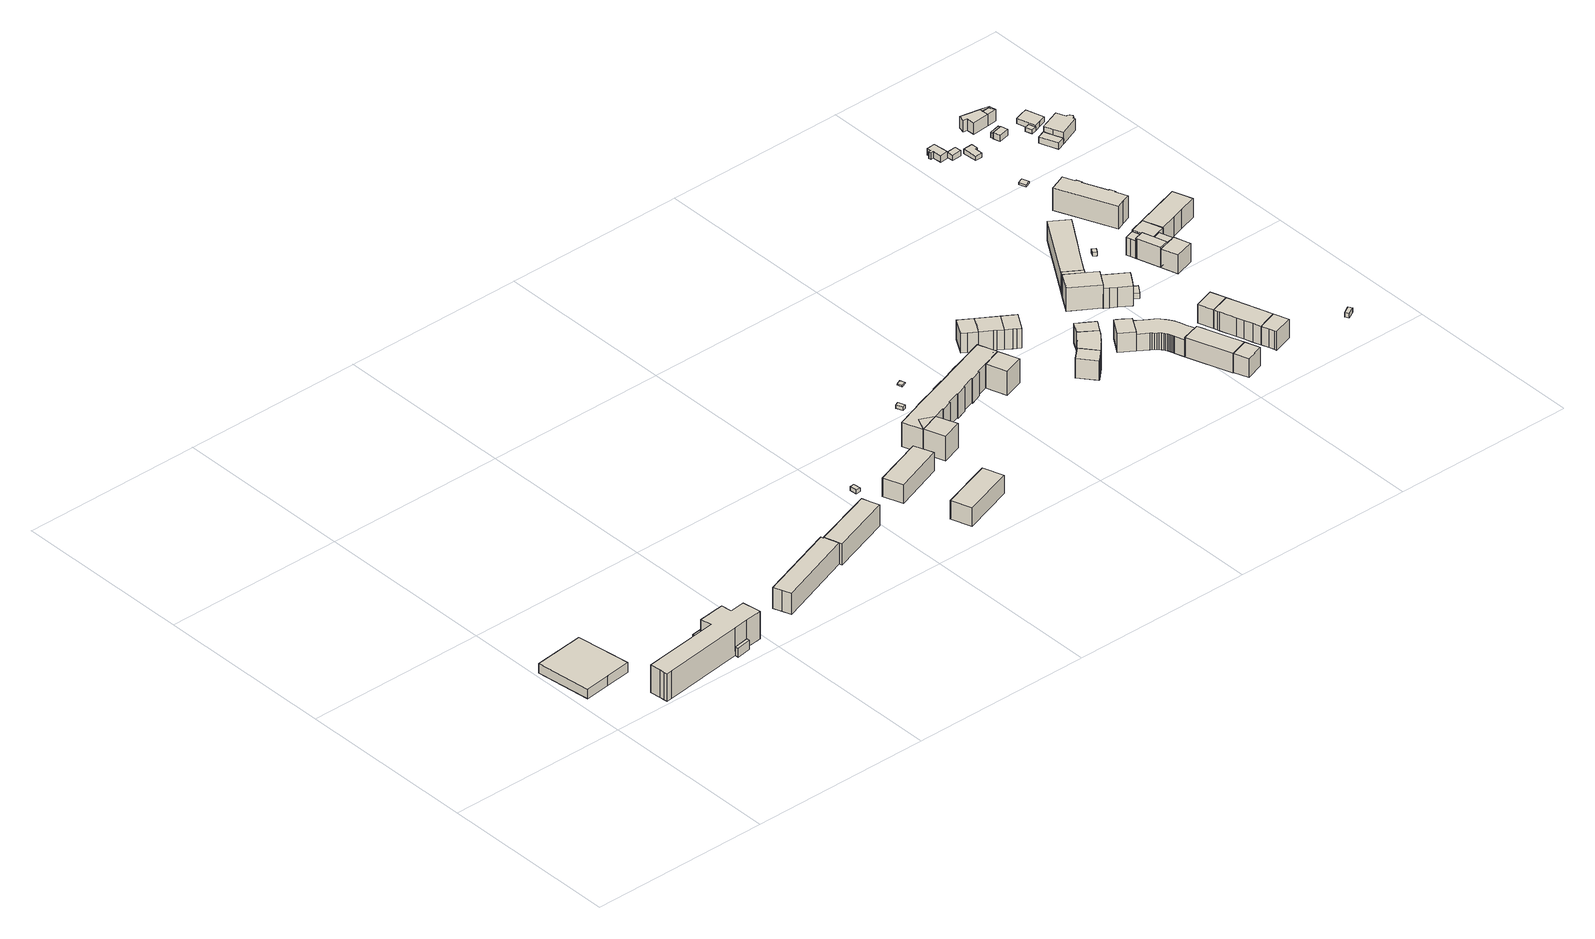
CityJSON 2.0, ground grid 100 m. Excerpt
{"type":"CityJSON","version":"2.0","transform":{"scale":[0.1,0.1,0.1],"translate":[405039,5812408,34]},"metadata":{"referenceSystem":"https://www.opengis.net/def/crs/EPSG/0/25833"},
"CityObjects":{
"building1":{"type":"Building","attributes":{"Gemeindeschluessel":"11000009","BezugspunktDach":"2200","function":"31001_3021","measuredHeight":7.7,"storeysAboveGround":1},"address":[{"country":"Germany","locality":"Berlin","thoroughfareNumber":"100 (2)","thoroughfareName":"Stillerzeile"}],"geometry":[{"type":"Solid","lod":"1","boundaries":[[[[0,1,2,3,4,5]],[[6,7,8,9,10,11]],[[6,11,5,4]],[[7,6,4,3]],[[8,7,3,2]],[[9,8,2,1]],[[10,9,1,0]],[[11,10,0,5]]]]}]},
"building2":{"type":"Building","attributes":{"name":"Ahorn-Schule (Filiale)","Gemeindeschluessel":"11000009","function":"31001_3021"},"address":[{"country":"Germany","locality":"Berlin","thoroughfareNumber":"100","thoroughfareName":"Stillerzeile"}],"children":["building2-1","building2-2","building2-3","building2-4"]},
"building2-1":{"type":"BuildingPart","attributes":{"BezugspunktDach":"2200","measuredHeight":15.74,"storeysAboveGround":4},"parents":["building2"],"geometry":[{"type":"MultiSurface","lod":"1","boundaries":[[[12,13,14,15,16,17,18,19,20,21,22,23,24,25,26]],[[27,28,29,30,31,32,33,34,35,36,37,38,39,40,41]],[[27,41,26,25]],[[28,27,25,24]],[[29,28,24,23]],[[42,43,23,22]],[[30,29,44,45]],[[31,30,22,21]],[[32,31,21,20]],[[33,32,20,19]],[[34,33,19,18]],[[35,34,18,17]],[[46,47,48,49,17,16]],[[37,36,16,15]],[[38,37,15,14]],[[39,38,14,13]],[[40,39,13,12]],[[41,40,12,26]],[[45,44,43,42]],[[36,35,49,48,47,46]]]}]},
"building2-2":{"type":"BuildingPart","attributes":{"BezugspunktDach":"2200","measuredHeight":5.15,"storeysAboveGround":4},"parents":["building2"],"geometry":[{"type":"Solid","lod":"1","boundaries":[[[[50,51,48,47]],[[35,52,53,36]],[[36,47,36,35]],[[52,35,48,51]],[[53,52,51,50]],[[36,53,50,47]],[[35,36,47,48]]]]}]},
"building2-3":{"type":"BuildingPart","attributes":{"BezugspunktDach":"2200","measuredHeight":2.91,"storeysAboveGround":4},"parents":["building2"],"geometry":[{"type":"Solid","lod":"1","boundaries":[[[[54,55,43,42,56,57,58,59,60,61]],[[62,63,64,65,66,45,44,67,68,69]],[[45,66,56,42]],[[67,44,43,55]],[[62,69,61,60]],[[63,62,60,59]],[[64,63,59,58]],[[64,58,57,65]],[[66,65,57,56]],[[45,42,43,44]],[[68,67,55,54]],[[69,68,54,61]]]]}]},
"building2-4":{"type":"BuildingPart","attributes":{"BezugspunktDach":"2200","measuredHeight":3,"storeysAboveGround":4},"parents":["building2"],"geometry":[{"type":"MultiSurface","lod":"1","boundaries":[[[70,55,54,61,60,59,58,57,56,71,72,73]],[[74,75,76,77,78,79,80,81,82,83,84,85]],[[74,85,73,72]],[[75,74,72,71]],[[76,75,71,56]],[[77,76,66,65]],[[78,77,57,65,64]],[[79,78,58,64,63]],[[80,79,59,63,62]],[[81,80,60,62,69]],[[82,81,61,69,68,54]],[[83,82,54,68,67]],[[84,83,55,70]],[[85,84,70,73]],[[65,66,56,57]],[[64,65,57,58]],[[63,64,58,59]],[[62,63,59,60]],[[69,62,60,61]],[[54,68,69,61]],[[67,68,54,55]]]}]},
"building3":{"type":"Building","attributes":{"Gemeindeschluessel":"11000009","function":"31001_1010"},"address":[{"country":"Germany","locality":"Berlin","thoroughfareNumber":"90, 92, 94, 96, 98","thoroughfareName":"Stillerzeile"}],"children":["building3-1","building3-2"]},
"building3-1":{"type":"BuildingPart","attributes":{"BezugspunktDach":"2200","measuredHeight":13.84,"storeysAboveGround":3},"parents":["building3"],"geometry":[{"type":"MultiSurface","lod":"1","boundaries":[[[86,87,88,89,90,91,92,93]],[[94,95,96,97,98,99,100,101]],[[94,101,93,92]],[[95,94,92,91]],[[96,95,91,90]],[[99,98,88,87]],[[100,99,87,86]],[[101,100,86,93]],[[97,96,90,89]],[[98,102,103,88]],[[97,89,103,102,104]]]}]},
"building3-2":{"type":"BuildingPart","attributes":{"BezugspunktDach":"2200","measuredHeight":13.88,"storeysAboveGround":3},"parents":["building3"],"geometry":[{"type":"MultiSurface","lod":"1","boundaries":[[[105,106,107,108,109,110,111]],[[112,113,114,115,98,102,96]],[[112,96,111,110]],[[113,112,110,109]],[[114,113,109,108]],[[115,114,108,107]],[[98,115,107,106]],[[103,88,116,106,105]],[[90,89,103,102,105,111]],[[102,98,116,88,103]],[[96,97,89,90]],[[97,102,103,89]]]}]},
"building4":{"type":"Building","attributes":{"Gemeindeschluessel":"11000009","BezugspunktDach":"2200","function":"31001_2000","measuredHeight":2.23,"storeysAboveGround":1},"address":[{"country":"Germany","locality":"Berlin","thoroughfareNumber":"86 (1)","thoroughfareName":"Stillerzeile"}],"geometry":[{"type":"Solid","lod":"1","boundaries":[[[[117,118,119,120]],[[121,122,123,124]],[[121,124,120,119]],[[122,121,119,118]],[[123,122,118,117]],[[124,123,117,120]]]]}]},
"building5":{"type":"Building","attributes":{"Gemeindeschluessel":"11000009","BezugspunktDach":"2200","function":"31001_1010","measuredHeight":12.4,"storeysAboveGround":2},"address":[{"country":"Germany","locality":"Berlin","thoroughfareNumber":"86, 88","thoroughfareName":"Stillerzeile"}],"geometry":[{"type":"Solid","lod":"1","boundaries":[[[[125,126,127,128]],[[129,130,131,132]],[[129,132,128,127]],[[130,129,127,126]],[[131,130,126,125]],[[132,131,125,128]]]]}]},
"building6":{"type":"Building","attributes":{"Gemeindeschluessel":"11000009","BezugspunktDach":"2200","function":"31001_1010","measuredHeight":12.34,"storeysAboveGround":2},"address":[{"country":"Germany","locality":"Berlin","thoroughfareNumber":"85, 87","thoroughfareName":"Stillerzeile"}],"geometry":[{"type":"Solid","lod":"1","boundaries":[[[[133,134,135,136]],[[137,138,139,140]],[[137,140,136,135]],[[138,137,135,134]],[[139,138,134,133]],[[140,139,133,136]]]]}]},
"building7":{"type":"Building","attributes":{"Gemeindeschluessel":"11000009","BezugspunktDach":"2200","function":"31001_2000","measuredHeight":1.95,"storeysAboveGround":1},"address":[{"country":"Germany","locality":"Berlin","thoroughfareNumber":"76 (1)","thoroughfareName":"Stillerzeile"}],"geometry":[{"type":"Solid","lod":"1","boundaries":[[[[141,142,143,144]],[[145,146,147,148]],[[145,148,144,143]],[[146,145,143,142]],[[147,146,142,141]],[[148,147,141,144]]]]}]},
"building8":{"type":"Building","attributes":{"Gemeindeschluessel":"11000009","function":"31001_1010"},"address":[{"country":"Germany","locality":"Berlin","thoroughfareNumber":"76, 78, 80, 82, 84","thoroughfareName":"Stillerzeile"}],"children":["building8-1","building8-2","building8-3","building8-4","building8-5"]},
"building8-1":{"type":"BuildingPart","attributes":{"BezugspunktDach":"2200","measuredHeight":15.79,"storeysAboveGround":3},"parents":["building8"],"geometry":[{"type":"MultiSurface","lod":"1","boundaries":[[[149,150,151,152,153,154,155,156,157,158,159,160,161,162,163,164,165,166,167,168,169]],[[170,171,172,173,174,175,176,177,178,179,180,181,182,183,184,185,186,187,188,189,190]],[[170,190,169,168]],[[191,192,168,167]],[[172,171,167,166]],[[173,193,194,172,166,165]],[[174,173,165,164]],[[175,174,164,163]],[[176,175,163,162]],[[177,176,162,161]],[[178,177,161,160]],[[179,178,160,159]],[[180,179,159,158]],[[181,180,158,157]],[[182,181,157,156]],[[183,182,156,155]],[[184,183,155,154]],[[185,184,154,153]],[[186,185,153,152]],[[187,186,152,151]],[[188,187,151,150]],[[189,188,150,149]],[[190,189,149,169]],[[195,171,170,192,191]],[[172,194,193,173]]]}]},
"building8-2":{"type":"BuildingPart","attributes":{"BezugspunktDach":"2200","measuredHeight":12.24,"storeysAboveGround":3},"parents":["building8"],"geometry":[{"type":"MultiSurface","lod":"1","boundaries":[[[194,193,196,197,198,199,200,201,202,203]],[[204,205,206,207,208,209,210,173,172,211]],[[204,211,203,202]],[[205,204,202,201]],[[206,205,201,200]],[[207,206,200,199]],[[208,207,199,198]],[[209,208,198,197]],[[210,209,197,196]],[[173,210,196,193]],[[211,172,194,203]],[[172,173,193,194,212]]]}]},
"building8-3":{"type":"BuildingPart","attributes":{"BezugspunktDach":"2200","measuredHeight":15.79,"storeysAboveGround":3},"parents":["building8"],"geometry":[{"type":"Solid","lod":"1","boundaries":[[[[213,214,215,216,217]],[[218,188,219,220,189]],[[218,189,217,216]],[[188,218,216,215]],[[219,188,215,214]],[[220,219,214,213]],[[189,220,213,217]]]]}]},
"building8-4":{"type":"BuildingPart","attributes":{"BezugspunktDach":"2200","measuredHeight":15.34,"storeysAboveGround":3},"parents":["building8"],"geometry":[{"type":"Solid","lod":"1","boundaries":[[[[221,222,223,224,225]],[[226,174,227,228,175]],[[226,175,225,224]],[[174,226,224,223]],[[227,174,223,222]],[[228,227,222,221]],[[175,228,221,225]]]]}]},
"building8-5":{"type":"BuildingPart","attributes":{"BezugspunktDach":"2200","measuredHeight":12.29,"storeysAboveGround":3},"parents":["building8"],"geometry":[{"type":"MultiSurface","lod":"1","boundaries":[[[192,191,229,230]],[[231,171,170,232]],[[231,232,230,229]],[[171,231,229,191]],[[232,170,192,230]],[[170,171,191,192,233]]]}]},
"building9":{"type":"Building","attributes":{"Gemeindeschluessel":"11000009","BezugspunktDach":"2200","function":"31001_2000","measuredHeight":0.683,"storeysAboveGround":1},"address":[{"country":"Germany","locality":"Berlin","thoroughfareNumber":"76 (2)","thoroughfareName":"Stillerzeile"}],"geometry":[{"type":"Solid","lod":"1","boundaries":[[[[234,235,236,237]],[[238,239,240,241]],[[238,241,237,236]],[[239,238,236,235]],[[240,239,235,234]],[[241,240,234,237]]]]}]},
"building10":{"type":"Building","attributes":{"Gemeindeschluessel":"11000009","BezugspunktDach":"2200","function":"31001_1010","measuredHeight":0.41,"storeysAboveGround":1},"address":[{"country":"Germany","locality":"Berlin","thoroughfareNumber":"2 (1)","thoroughfareName":"Gilgenburger Pfad"}],"geometry":[{"type":"Solid","lod":"1","boundaries":[[[[242,243,244,245]],[[246,247,248,249]],[[246,249,245,244]],[[247,246,244,243]],[[248,247,243,242]],[[249,248,242,245]]]]}]},
"building11":{"type":"Building","attributes":{"Gemeindeschluessel":"11000009","function":"31001_1010"},"address":[{"country":"Germany","locality":"Berlin","thoroughfareNumber":"2, 4","thoroughfareName":"Gilgenburger Pfad"}],"children":["building11-1","building11-2","building11-3"]},
"building11-1":{"type":"BuildingPart","attributes":{"BezugspunktDach":"2200","measuredHeight":12.32,"storeysAboveGround":3},"parents":["building11"],"geometry":[{"type":"MultiSurface","lod":"1","boundaries":[[[250,251,252,253,254,255,256,257]],[[258,259,260,261,262,263,264,265]],[[260,259,255,254]],[[263,262,252,251]],[[264,263,251,250]],[[265,264,250,257]],[[258,265,257,256]],[[259,258,256,266,255]],[[261,260,254,253]],[[262,261,253,252]]]}]},
"building11-2":{"type":"BuildingPart","attributes":{"BezugspunktDach":"2200","measuredHeight":12.33,"storeysAboveGround":3},"parents":["building11"],"geometry":[{"type":"MultiSurface","lod":"1","boundaries":[[[267,268,269,270,271,254,253,252]],[[261,260,272,273,274,275,276,262]],[[261,262,252,262,261,253]],[[272,260,254,271]],[[273,272,271,270]],[[274,273,270,269]],[[275,274,269,268]],[[276,275,268,267]],[[262,276,267,252]],[[260,261,253,254]]]}]},
"building11-3":{"type":"BuildingPart","attributes":{"BezugspunktDach":"2200","measuredHeight":12.34,"storeysAboveGround":3},"parents":["building11"],"geometry":[{"type":"MultiSurface","lod":"1","boundaries":[[[277,257,255,278,279]],[[280,259,265,281,282]],[[280,282,279,278]],[[259,280,278,255]],[[265,259,255,257],[259,258,265,257,256,255]],[[281,265,257,277]],[[282,281,277,279]],[[257,265,258,256]],[[258,259,255,256,283]]]}]},
"building12":{"type":"Building","attributes":{"Gemeindeschluessel":"11000009","BezugspunktDach":"2200","function":"31001_1010","measuredHeight":11.81,"storeysAboveGround":2},"address":[{"country":"Germany","locality":"Berlin","thoroughfareNumber":"71","thoroughfareName":"Stillerzeile"}],"geometry":[{"type":"Solid","lod":"1","boundaries":[[[[284,285,286,287,288,289,290,291,292,293,294,295]],[[296,297,298,299,300,301,302,303,304,305,306,307]],[[296,307,295,294]],[[297,296,294,293]],[[298,297,293,292]],[[299,298,292,291]],[[300,299,291,290]],[[301,300,290,289]],[[302,301,289,288]],[[303,302,288,287]],[[304,303,287,286]],[[305,304,286,285]],[[306,305,285,284]],[[307,306,284,295]]]]}]},
"building13":{"type":"Building","attributes":{"Gemeindeschluessel":"11000009","function":"31001_1010"},"address":[{"country":"Germany","locality":"Berlin","thoroughfareNumber":"69","thoroughfareName":"Stillerzeile"}],"children":["building13-1","building13-2"]},
"building13-1":{"type":"BuildingPart","attributes":{"BezugspunktDach":"2200","measuredHeight":11.86,"storeysAboveGround":3},"parents":["building13"],"geometry":[{"type":"MultiSurface","lod":"1","boundaries":[[[308,309,310,311,312,313,314,315,316,317,318,319,320,321,322,323,324]],[[325,326,327,328,329,330,331,332,333,334,335,336,337,338,339,340,341]],[[325,341,324,323]],[[328,327,321,320]],[[329,328,320,319]],[[330,329,319,318]],[[331,330,318,317]],[[332,331,317,316]],[[333,332,316,315]],[[334,333,315,314]],[[335,334,314,313]],[[336,335,313,312]],[[337,336,312,311]],[[338,337,311,310]],[[339,338,310,309]],[[340,339,309,308]],[[341,340,308,324]],[[326,325,323,322]],[[327,326,322,321,342]]]}]},
"building13-2":{"type":"BuildingPart","attributes":{"BezugspunktDach":"2200","measuredHeight":11.91,"storeysAboveGround":3},"parents":["building13"],"geometry":[{"type":"MultiSurface","lod":"1","boundaries":[[[343,344,345,346,347,348,349,350]],[[351,352,353,354,355,356,327,325]],[[351,325,350,349]],[[352,351,349,348]],[[353,352,348,347]],[[354,353,347,346]],[[355,354,346,345]],[[356,355,345,344]],[[327,356,344,343]],[[323,322,321,343,350]],[[325,327,357,327,326]],[[325,326,322,323]],[[326,327,357,321,322]]]}]},
"building14":{"type":"Building","attributes":{"Gemeindeschluessel":"11000009","BezugspunktDach":"2200","function":"31001_1010","measuredHeight":12.38,"storeysAboveGround":2},"address":[{"country":"Germany","locality":"Berlin","thoroughfareNumber":"6","thoroughfareName":"Gilgenburger Straße"}],"geometry":[{"type":"Solid","lod":"1","boundaries":[[[[358,359,360,361,362,363]],[[364,365,366,367,368,369]],[[364,369,363,362]],[[365,364,362,361]],[[366,365,361,360]],[[367,366,360,359]],[[368,367,359,358]],[[369,368,358,363]]]]}]},
"building15":{"type":"Building","attributes":{"Gemeindeschluessel":"11000009","BezugspunktDach":"2200","function":"31001_1010","measuredHeight":9.63,"storeysAboveGround":2},"address":[{"country":"Germany","locality":"Berlin","thoroughfareNumber":"8","thoroughfareName":"Gilgenburger Straße"},{"country":"Germany","locality":"Berlin","thoroughfareNumber":"2","thoroughfareName":"Liebstadter Gang"}],"geometry":[{"type":"Solid","lod":"1","boundaries":[[[[370,371,372,373,374,375,376,377,378,379,380,381,382,383,384,385,386,387,388,389,390,391,392,393,394,395,396,397,398,399,400,401]],[[367,402,403,404,405,406,407,408,409,410,411,412,413,414,415,416,417,418,419,420,421,422,423,424,425,426,427,428,429,430,431,368]],[[367,368,401,400]],[[402,367,400,399]],[[403,402,399,398]],[[404,403,398,397]],[[405,404,397,396]],[[406,405,396,395]],[[407,406,395,394]],[[408,407,394,393]],[[409,408,393,392]],[[410,409,392,391]],[[411,410,391,390]],[[412,411,390,389]],[[413,412,389,388]],[[414,413,388,387]],[[415,414,387,386]],[[416,415,386,385]],[[417,416,385,384]],[[418,417,384,383]],[[419,418,383,382]],[[420,419,382,381]],[[421,420,381,380]],[[422,421,380,379]],[[423,422,379,378]],[[424,423,378,377]],[[425,424,377,376]],[[426,425,376,375]],[[427,426,375,374]],[[428,427,374,373]],[[429,428,373,372]],[[430,429,372,371]],[[431,430,371,370]],[[368,431,370,401]]]]}]},
"building16":{"type":"Building","attributes":{"Gemeindeschluessel":"11000009","BezugspunktDach":"2200","function":"31001_1010","measuredHeight":12.45,"storeysAboveGround":2},"address":[{"country":"Germany","locality":"Berlin","thoroughfareNumber":"4","thoroughfareName":"Liebstadter Gang"}],"geometry":[{"type":"Solid","lod":"1","boundaries":[[[[432,433,434,435,436,437,438,439,440,441]],[[442,443,444,445,446,447,448,449,450,451]],[[442,451,441,440]],[[443,442,440,439]],[[444,443,439,438]],[[445,444,438,437]],[[446,445,437,436]],[[447,446,436,435]],[[448,447,435,434]],[[449,448,434,433]],[[450,449,433,432]],[[451,450,432,441]]]]}]},
"building17":{"type":"Building","attributes":{"Gemeindeschluessel":"11000009","BezugspunktDach":"2200","function":"31001_1010","measuredHeight":12.15,"storeysAboveGround":2},"address":[{"country":"Germany","locality":"Berlin","thoroughfareNumber":"6","thoroughfareName":"Liebstadter Gang"}],"geometry":[{"type":"Solid","lod":"1","boundaries":[[[[452,453,454,455,434,433,432]],[[456,457,458,459,460,461,462]],[[456,462,432,433]],[[457,456,433,434]],[[458,457,434,455]],[[459,458,455,454]],[[460,459,454,453]],[[461,460,453,452]],[[462,461,452,432]]]]}]},
"building18":{"type":"Building","attributes":{"Gemeindeschluessel":"11000009","function":"31001_1010"},"address":[{"country":"Germany","locality":"Berlin","thoroughfareNumber":"5","thoroughfareName":"Gilgenburger Straße"},{"country":"Germany","locality":"Berlin","thoroughfareNumber":"61, 63, 65, 67","thoroughfareName":"Stillerzeile"}],"children":["building18-1","building18-2","building18-3","building18-4"]},
"building18-1":{"type":"BuildingPart","attributes":{"BezugspunktDach":"2200","measuredHeight":15.18,"storeysAboveGround":3},"parents":["building18"],"geometry":[{"type":"MultiSurface","lod":"1","boundaries":[[[463,464,465,466]],[[467,468,469,470]],[[467,470,466,465]],[[468,471,472,473,474,475,465,464]],[[469,476,477,478,464,463]],[[470,469,463,466]],[[467,475,474,473,472,471]],[[479,477,476,469]],[[479,468,480,478,477,481]]]}]},
"building18-2":{"type":"BuildingPart","attributes":{"BezugspunktDach":"2200","measuredHeight":12.9,"storeysAboveGround":3},"parents":["building18"],"geometry":[{"type":"MultiSurface","lod":"1","boundaries":[[[473,482,483,474]],[[484,485,472,467]],[[484,467,474,483]],[[486,487,488,483,482]],[[485,484,489]],[[472,485,482,473]],[[485,489,487,486]],[[489,484,488,487]],[[472,473,474,467]]]}]},
"building18-3":{"type":"BuildingPart","attributes":{"BezugspunktDach":"2200","measuredHeight":13.09,"storeysAboveGround":3},"parents":["building18"],"geometry":[{"type":"Solid","lod":"1","boundaries":[[[[487,486,490,491,492,493,494,495,496,497,498,488]],[[499,500,501,502,503,504,505,506,507,485,489,484]],[[499,484,488,498]],[[500,499,498,497]],[[501,500,497,496]],[[502,501,496,495]],[[503,502,495,494]],[[504,503,494,493]],[[505,504,493,492]],[[506,505,492,491]],[[507,506,491,490]],[[485,507,490,486]],[[489,485,486,487]],[[484,489,487,488]]]]}]},
"building18-4":{"type":"BuildingPart","attributes":{"BezugspunktDach":"2200","measuredHeight":13.15,"storeysAboveGround":3},"parents":["building18"],"geometry":[{"type":"MultiSurface","lod":"1","boundaries":[[[508,509,510,511,512,513,514,478,477,476]],[[515,516,517,518,519,520,521,522,523,524]],[[515,524,469,479]],[[516,515,479,468,478]],[[517,516,478,514]],[[518,517,514,513]],[[519,518,513,512]],[[520,519,512,511]],[[521,520,511,510]],[[522,521,510,509]],[[523,522,509,508]],[[524,523,508,476]],[[479,469,525,476,477]],[[477,478,468,479]]]}]},
"building19":{"type":"Building","attributes":{"Gemeindeschluessel":"11000009","BezugspunktDach":"2200","function":"31001_2520","measuredHeight":3.38,"storeysAboveGround":1},"address":[{"country":"Germany","locality":"Berlin","thoroughfareNumber":"5 (1)","thoroughfareName":"Gilgenburger Straße"}],"geometry":[{"type":"Solid","lod":"1","boundaries":[[[[526,527,528,529]],[[530,531,532,533]],[[530,533,529,528]],[[531,530,528,527]],[[532,531,527,526]],[[533,532,526,529]]]]}]},
"building20":{"type":"Building","attributes":{"Gemeindeschluessel":"11000009","BezugspunktDach":"2200","function":"31001_1010","measuredHeight":12.11,"storeysAboveGround":2},"address":[{"country":"Germany","locality":"Berlin","thoroughfareNumber":"1","thoroughfareName":"Liebstadter Gang"}],"geometry":[{"type":"Solid","lod":"1","boundaries":[[[[534,535,536,537]],[[538,539,540,541]],[[538,541,537,536]],[[539,538,536,535]],[[540,539,535,534]],[[541,540,534,537]]]]}]},
"building21":{"type":"Building","attributes":{"Gemeindeschluessel":"11000009","BezugspunktDach":"2200","function":"31001_1010","measuredHeight":12.08,"storeysAboveGround":2},"address":[{"country":"Germany","locality":"Berlin","thoroughfareNumber":"3","thoroughfareName":"Liebstadter Gang"}],"geometry":[{"type":"Solid","lod":"1","boundaries":[[[[542,543,544,545,546,547,548,549,535,550,534]],[[551,539,552,553,554,555,556,557,558,559,540]],[[551,540,534,550]],[[539,551,550,535]],[[552,539,535,549]],[[553,552,549,548]],[[554,553,548,547]],[[555,554,547,546]],[[556,555,546,545]],[[557,556,545,544]],[[558,557,544,543]],[[559,558,543,542]],[[540,559,542,534]]]]}]},
"building22":{"type":"Building","attributes":{"Gemeindeschluessel":"11000009","BezugspunktDach":"2200","function":"31001_1010","measuredHeight":12.01,"storeysAboveGround":2},"address":[{"country":"Germany","locality":"Berlin","thoroughfareNumber":"5","thoroughfareName":"Liebstadter Gang"}],"geometry":[{"type":"Solid","lod":"1","boundaries":[[[[560,561,562,563,549,548,547]],[[564,565,566,567,568,569,570]],[[564,570,547,548]],[[565,564,548,549]],[[566,565,549,563]],[[567,566,563,562]],[[568,567,562,561]],[[569,568,561,560]],[[570,569,560,547]]]]}]},
"building23":{"type":"Building","attributes":{"Gemeindeschluessel":"11000009","BezugspunktDach":"2200","function":"31001_2000","measuredHeight":2.17,"storeysAboveGround":1},"address":[{"country":"Germany","locality":"Berlin","thoroughfareNumber":"5 (2)","thoroughfareName":"Gilgenburger Straße"}],"geometry":[{"type":"Solid","lod":"1","boundaries":[[[[571,572,573,574]],[[575,576,577,578]],[[575,578,574,573]],[[576,575,573,572]],[[577,576,572,571]],[[578,577,571,574]]]]}]},
"building24":{"type":"Building","attributes":{"Gemeindeschluessel":"11000009","function":"31001_1010"},"address":[{"country":"Germany","locality":"Berlin","thoroughfareNumber":"11, 9","thoroughfareName":"Gilgenburger Straße"}],"children":["building24-1","building24-2","building24-3","building24-4","building24-5"]},
"building24-1":{"type":"BuildingPart","attributes":{"BezugspunktDach":"2200","measuredHeight":12.7,"storeysAboveGround":3},"parents":["building24"],"geometry":[{"type":"MultiSurface","lod":"1","boundaries":[[[579,580,581,582,583]],[[584,585,586,587,588]],[[584,588,589,588,584,590,591,583,582]],[[585,584,592,593,594,595,596,597,582,581],[593,585,598,599]],[[600,601,602,603,581,580]],[[604,586,585,604,601]],[[587,586,580,579]],[[588,587,579,583]],[[591,590,584,588,589]],[[594,593,592,595]],[[597,596,595,592,584]],[[598,585,593,599]],[[586,604,601,600]],[[603,602,601,604,585]]]}]},
"building24-2":{"type":"BuildingPart","attributes":{"BezugspunktDach":"2200","measuredHeight":12.39,"storeysAboveGround":3},"parents":["building24"],"geometry":[{"type":"MultiSurface","lod":"1","boundaries":[[[596,595,594,605,606,607,608,609]],[[610,611,612,613,593,592,584,614]],[[610,614,609,608]],[[611,610,608,607]],[[612,611,607,606]],[[613,612,606,605]],[[599,615,605,594]],[[614,616,617,590,596,609]],[[618,593,613,615,599]],[[592,593,594,595]],[[584,592,595,596]],[[616,614,619,617]],[[584,590,617,619]]]}]},
"building24-3":{"type":"BuildingPart","attributes":{"BezugspunktDach":"2200","measuredHeight":12.51,"storeysAboveGround":3},"parents":["building24"],"geometry":[{"type":"Solid","lod":"1","boundaries":[[[[598,620,615,599]],[[613,621,585,593]],[[621,613,615,620]],[[593,599,615,613]],[[585,621,620,598]],[[585,598,599,593]]]]}]},
"building24-4":{"type":"BuildingPart","attributes":{"BezugspunktDach":"2200","measuredHeight":10.94,"storeysAboveGround":3},"parents":["building24"],"geometry":[{"type":"Solid","lod":"1","boundaries":[[[[622,591,590,617,616,623]],[[614,619,584,588,624,625]],[[614,625,623,616]],[[624,588,591,622]],[[625,624,622,623]],[[619,614,616,617]],[[584,619,617,590]],[[584,590,591,588]]]]}]},
"building24-5":{"type":"BuildingPart","attributes":{"BezugspunktDach":"2200","measuredHeight":12.65,"storeysAboveGround":3},"parents":["building24"],"geometry":[{"type":"MultiSurface","lod":"1","boundaries":[[[626,627,628,629,630,602,601,600]],[[604,585,621,631,632,633,634,586]],[[620,598,585,602,630]],[[631,621,630,629]],[[632,631,629,628]],[[633,632,628,627]],[[634,633,627,626]],[[586,634,626,600]],[[604,586,600,601]],[[585,604,601,602]],[[635,621,585,598,620]]]}]},
"building25":{"type":"Building","attributes":{"Gemeindeschluessel":"11000009","BezugspunktDach":"2200","function":"31001_2000","measuredHeight":3.23,"storeysAboveGround":1},"address":[{"country":"Germany","locality":"Berlin","thoroughfareNumber":"10 (1)","thoroughfareName":"Gilgenburger Straße"}],"geometry":[{"type":"Solid","lod":"1","boundaries":[[[[636,637,638,639]],[[640,641,642,643]],[[640,643,639,638]],[[641,640,638,637]],[[642,641,637,636]],[[643,642,636,639]]]]}]},
"building26":{"type":"Building","attributes":{"Gemeindeschluessel":"11000009","BezugspunktDach":"2200","function":"31001_1010","measuredHeight":15.17,"storeysAboveGround":3},"address":[{"country":"Germany","locality":"Berlin","thoroughfareNumber":"57, 59","thoroughfareName":"Stillerzeile"}],"geometry":[{"type":"Solid","lod":"1","boundaries":[[[[644,645,646,647,648,649,650,651,652,653,654,655,656,657]],[[658,659,660,661,662,663,664,665,666,667,668,669,670,671]],[[658,671,657,656]],[[659,658,656,655]],[[660,659,655,654]],[[661,660,654,653]],[[662,661,653,652]],[[663,662,652,651]],[[664,663,651,650]],[[665,664,650,649]],[[666,665,649,648]],[[667,666,648,647]],[[668,667,647,646]],[[669,668,646,645]],[[670,669,645,644]],[[671,670,644,657]]]]}]},
"building27":{"type":"Building","attributes":{"Gemeindeschluessel":"11000009","BezugspunktDach":"2200","function":"31001_1010","measuredHeight":3.74,"storeysAboveGround":1},"address":[{"country":"Germany","locality":"Berlin","thoroughfareNumber":"56 (1)","thoroughfareName":"Stillerzeile"}],"geometry":[{"type":"Solid","lod":"1","boundaries":[[[[672,673,674,675,676,677,678,679]],[[680,681,682,683,684,685,686,687]],[[680,687,679,678]],[[681,680,678,677]],[[682,681,677,676]],[[683,682,676,675]],[[684,683,675,674]],[[685,684,674,673]],[[686,685,673,672]],[[687,686,672,679]]]]}]},
"building28":{"type":"Building","attributes":{"Gemeindeschluessel":"11000009","BezugspunktDach":"2200","function":"31001_2000","measuredHeight":1.25,"storeysAboveGround":1},"address":[{"country":"Germany","locality":"Berlin","thoroughfareNumber":"39 (1)","thoroughfareName":"Am Wiesenrain"}],"geometry":[{"type":"Solid","lod":"1","boundaries":[[[[688,689,690,691]],[[692,693,694,695]],[[692,695,691,690]],[[693,692,690,689]],[[694,693,689,688]],[[695,694,688,691]]]]}]},
"building29":{"type":"Building","attributes":{"Gemeindeschluessel":"11000009","BezugspunktDach":"2200","function":"51009_1610","measuredHeight":3.05,"storeysAboveGround":0},"address":[{"country":"Germany","locality":"Berlin"}],"geometry":[{"type":"Solid","lod":"1","boundaries":[[[[696,697,698,699]],[[700,701,702,703]],[[700,703,699,698]],[[701,700,698,697]],[[702,701,697,696]],[[703,702,696,699]]]]}]},
"building30":{"type":"Building","attributes":{"Gemeindeschluessel":"11000009","BezugspunktDach":"2200","function":"31001_1010","measuredHeight":11.78,"storeysAboveGround":2},"address":[{"country":"Germany","locality":"Berlin","thoroughfareNumber":"13, 15","thoroughfareName":"Gilgenburger Straße"}],"geometry":[{"type":"Solid","lod":"1","boundaries":[[[[704,705,706,707,708,709,710,711]],[[712,713,714,715,716,717,718,719]],[[712,719,711,710]],[[713,712,710,709]],[[714,713,709,708]],[[715,714,708,707]],[[716,715,707,706]],[[717,716,706,705]],[[718,717,705,704]],[[719,718,704,711]]]]}]},
"building31":{"type":"Building","attributes":{"Gemeindeschluessel":"11000009","function":"31001_1313"},"address":[{"country":"Germany","locality":"Berlin","thoroughfareNumber":"354","thoroughfareName":"Stillerzeile"}],"children":["building31-1","building31-2"]},
"building31-1":{"type":"BuildingPart","attributes":{"BezugspunktDach":"2200","measuredHeight":2.51,"storeysAboveGround":1},"parents":["building31"],"geometry":[{"type":"Solid","lod":"1","boundaries":[[[[720,721,722,723,724,725]],[[726,727,728,729,730,731]],[[726,731,725,724]],[[727,726,724,723]],[[728,727,723,722]],[[729,728,722,721]],[[730,729,721,720]],[[731,730,720,725]]]]}]},
"building31-2":{"type":"BuildingPart","attributes":{"BezugspunktDach":"2200","measuredHeight":0.206,"storeysAboveGround":1},"parents":["building31"],"geometry":[{"type":"Solid","lod":"1","boundaries":[[[[732,733,734,735]],[[728,729,730,731]],[[728,731,735,734]],[[729,728,734,733]],[[730,729,733,732]],[[731,730,732,735]]]]}]},
"building32":{"type":"Building","attributes":{"Gemeindeschluessel":"11000009","BezugspunktDach":"2200","function":"31001_2463","measuredHeight":3.74,"storeysAboveGround":1},"address":[{"country":"Germany","locality":"Berlin","thoroughfareNumber":"38 (1)","thoroughfareName":"Am Wiesenrain"}],"geometry":[{"type":"Solid","lod":"1","boundaries":[[[[736,737,738,739,740]],[[741,742,743,744,745]],[[741,745,740,739]],[[742,741,739,738]],[[743,742,738,737]],[[744,743,737,736]],[[745,744,736,740]]]]}]},
"building33":{"type":"Building","attributes":{"Gemeindeschluessel":"11000009","BezugspunktDach":"2200","function":"51009_1610","measuredHeight":2.96,"storeysAboveGround":0},"address":[{"country":"Germany","locality":"Berlin"}],"geometry":[{"type":"Solid","lod":"1","boundaries":[[[[746,747,748,749]],[[750,751,752,753]],[[750,753,749,748]],[[751,750,748,747]],[[752,751,747,746]],[[753,752,746,749]]]]}]},
"building34":{"type":"Building","attributes":{"Gemeindeschluessel":"11000009","function":"31001_1010"},"address":[{"country":"Germany","locality":"Berlin","thoroughfareNumber":"37","thoroughfareName":"Am Wiesenrain"}],"children":["building34-1","building34-2"]},
"building34-1":{"type":"BuildingPart","attributes":{"BezugspunktDach":"2200","measuredHeight":6.54,"storeysAboveGround":2},"parents":["building34"],"geometry":[{"type":"Solid","lod":"1","boundaries":[[[[754,755,756,757,758,759,760]],[[761,762,763,764,765,766,767]],[[761,767,760,759]],[[762,761,759,758]],[[763,762,758,757]],[[765,764,756,755]],[[766,765,755,754]],[[767,766,754,760]],[[764,763,757,756]]]]}]},
"building34-2":{"type":"BuildingPart","attributes":{"BezugspunktDach":"2200","measuredHeight":6.54,"storeysAboveGround":2},"parents":["building34"],"geometry":[{"type":"Solid","lod":"1","boundaries":[[[[756,768,769,770,757]],[[771,772,773,764,763]],[[771,763,757,770]],[[772,771,770,769]],[[773,772,769,768]],[[764,773,768,756]],[[763,764,756,757]]]]}]},
"building35":{"type":"Building","attributes":{"Gemeindeschluessel":"11000009","BezugspunktDach":"2200","function":"51009_1610","measuredHeight":6.71,"storeysAboveGround":0},"address":[{"country":"Germany","locality":"Berlin"}],"geometry":[{"type":"Solid","lod":"1","boundaries":[[[[774,775,776,777,778,779]],[[780,773,772,771,763,762]],[[780,762,779,778]],[[773,780,778,777]],[[772,773,777,776]],[[771,772,776,775]],[[763,771,775,774]],[[762,763,774,779]]]]}]},
"building36":{"type":"Building","attributes":{"Gemeindeschluessel":"11000009","BezugspunktDach":"2200","function":"51009_1610","measuredHeight":2.16,"storeysAboveGround":0},"address":[{"country":"Germany","locality":"Berlin"}],"geometry":[{"type":"Solid","lod":"1","boundaries":[[[[781,782,783,784]],[[785,786,787,788]],[[785,788,784,783]],[[786,785,783,782]],[[787,786,782,781]],[[788,787,781,784]]]]}]},
"building37":{"type":"Building","attributes":{"Gemeindeschluessel":"11000009","function":"31001_1010"},"address":[{"country":"Germany","locality":"Berlin","thoroughfareNumber":"39","thoroughfareName":"Am Wiesenrain"}],"children":["building37-1","building37-2"]},
"building37-1":{"type":"BuildingPart","attributes":{"BezugspunktDach":"2200","measuredHeight":9.31,"storeysAboveGround":2},"parents":["building37"],"geometry":[{"type":"MultiSurface","lod":"1","boundaries":[[[789,790,791,792,793,794,795,796,797,798,799,800]],[[801,802,803,804,805,806,807,808,809,810,811,812]],[[801,812,800,799]],[[802,801,799,798]],[[803,802,798,797]],[[804,803,797,796]],[[805,804,796,795]],[[806,805,795,794]],[[807,806,794,793]],[[808,807,793,792]],[[809,808,792,791]],[[810,809,791,790]],[[813,814,790,789]],[[815,813,811,789,800]],[[811,810,814,813]],[[812,811,813,815]]]}]},
"building37-2":{"type":"BuildingPart","attributes":{"BezugspunktDach":"2200","measuredHeight":3.54,"storeysAboveGround":2},"parents":["building37"],"geometry":[{"type":"MultiSurface","lod":"1","boundaries":[[[816,814,815,817]],[[818,819,820,821]],[[818,821,817,815]],[[819,818,815,812,811,810,814]],[[820,819,814,816]],[[821,820,816,817]],[[814,810,811,813]],[[813,811,812,815]]]}]},
"building38":{"type":"Building","attributes":{"Gemeindeschluessel":"11000009","BezugspunktDach":"2200","function":"31001_1010","measuredHeight":3.47,"storeysAboveGround":1},"address":[{"country":"Germany","locality":"Berlin","thoroughfareNumber":"38","thoroughfareName":"Am Wiesenrain"}],"geometry":[{"type":"Solid","lod":"1","boundaries":[[[[822,823,824,825,826,827]],[[828,829,830,831,786,832]],[[828,832,827,826]],[[829,828,826,825]],[[830,829,825,824]],[[831,830,824,823]],[[786,831,823,822]],[[832,786,822,827]]]]}]}
},
"vertices":[
[38,254,79],[178,272,79],[318,289,79],[280,592,79],[141,575,79],[2,559,79],[141,575,24],[280,592,24],[318,289,24],[178,272,24],[38,254,24],[2,559,24],
[309,52,169],[312,25,169],[314,7,169],[344,11,169],[792,71,169],[875,84,169],[968,95,169],[953,197,169],[869,187,169],[863,245,169],[808,239,169],[772,234,169],[718,228,169],[728,168,169],[302,112,169],[728,168,11],[718,228,11],[772,234,11],[808,239,11],[863,245,11],[869,187,11],[953,197,11],[968,95,11],[875,84,11],[792,71,11],[344,11,11],[314,7,11],[312,25,11],[309,52,11],[302,112,11],[808,239,52],[772,234,52],[772,234,23],[808,239,23],[792,71,37],[792,71,62],[875,84,62],[875,84,27],
[795,51,62],[876,65,62],[876,65,11],[795,51,11],
[767,263,52],[769,251,52],[806,255,52],[805,269,52],[804,275,52],[789,273,52],[783,272,52],[766,270,52],[783,272,23],[789,273,23],[804,275,23],[805,269,23],[806,255,23],[769,251,23],[767,263,23],[766,270,23],
[723,244,52],[851,261,52],[845,299,52],[717,284,52],[845,299,22],[851,261,22],[806,255,22],[805,269,22],[804,275,22],[789,273,22],[783,272,22],[766,270,22],[767,263,22],[769,251,22],[723,244,22],[717,284,22],
[1179,177,143],[1196,129,143],[1628,284,143],[1614,331,143],[1605,366,143],[1600,364,143],[1596,377,143],[1162,224,143],[1596,377,23],[1600,364,23],[1605,366,23],[1614,331,23],[1628,284,23],[1196,129,23],[1179,177,23],[1162,224,23],[1619,317,23],[1619,317,143],[1617,323,23],
[1619,317,144],[1628,284,144],[1632,269,144],[1971,387,144],[1955,434,144],[1940,480,144],[1605,366,144],[1940,480,23],[1955,434,23],[1971,387,23],[1632,269,23],[1628,284,113],
[2059,652,43],[2085,654,43],[2080,695,43],[2055,692,43],[2080,695,21],[2085,654,21],[2059,652,21],[2055,692,21],
[2172,445,130],[2450,545,130],[2412,651,130],[2134,553,130],[2412,651,23],[2450,545,23],[2172,445,23],[2134,553,23],
[2290,97,129],[2576,195,129],[2538,306,129],[2254,210,129],[2538,306,23],[2576,195,23],[2290,97,23],[2254,210,23],
[2662,1004,41],[2682,1012,41],[2669,1050,41],[2648,1042,41],[2669,1050,21],[2682,1012,21],[2662,1004,21],[2648,1042,21],
[2505,686,160],[2616,725,160],[2681,748,160],[2683,743,160],[2742,764,160],[2740,769,160],[2812,794,160],[2813,789,160],[2874,811,160],[2872,816,160],[2942,840,160],[2943,835,160],[3005,857,160],[3004,862,160],[3069,885,160],[3177,923,160],[3141,1026,160],[2773,899,160],[2713,879,160],[2640,856,160],[2467,794,160],[2640,856,21],[2713,879,21],[2773,899,21],[3141,1026,21],[3177,923,21],[3069,885,21],[3004,862,21],[3005,857,21],[2943,835,21],[2942,840,21],[2872,816,21],[2874,811,21],[2813,789,21],[2812,794,21],[2740,769,21],[2742,764,21],[2683,743,21],[2681,748,21],[2616,725,21],[2505,686,21],[2467,794,21],[2713,879,144],[2640,856,144],[3141,1026,144],[2773,899,144],[2713,879,122],
[3139,1031,144],[2972,974,144],[2969,981,144],[2901,958,144],[2905,949,144],[2842,928,144],[2838,937,144],[2770,914,144],[2838,937,21],[2842,928,21],[2905,949,21],[2901,958,21],[2969,981,21],[2972,974,21],[3139,1031,21],[2770,914,21],[2773,899,111],
[2545,573,162],[2657,612,162],[2616,725,162],[2541,759,162],[2505,686,162],[2541,759,21],[2657,612,21],[2545,573,21],
[3105,775,159],[3216,810,159],[3177,923,159],[3107,949,159],[3069,885,159],[3107,949,21],[3216,810,21],[3105,775,21],
[2708,892,144],[2636,868,144],[2708,892,21],[2636,868,21],[2640,856,49],
[2787,1154,24],[2815,1164,24],[2805,1191,24],[2778,1180,24],[2805,1191,17],[2815,1164,17],[2787,1154,17],[2778,1180,17],
[3203,1075,29],[3216,1094,29],[3189,1111,29],[3177,1093,29],[3189,1111,25],[3216,1094,25],[3203,1075,25],[3177,1093,25],
[3295,1083,136],[3309,1074,136],[3336,1056,136],[3365,1103,136],[3394,1150,136],[3291,1216,136],[3263,1169,136],[3235,1122,136],[3263,1169,23],[3291,1216,23],[3394,1150,23],[3365,1103,23],[3336,1056,23],[3309,1074,23],[3295,1083,23],[3235,1122,23],[3281,1199,136],
[3370,1033,136],[3387,1022,136],[3405,1010,136],[3435,1058,136],[3464,1105,136],[3464,1105,23],[3435,1058,23],[3405,1010,23],[3387,1022,23],[3370,1033,23],
[3192,1150,136],[3220,1262,136],[3164,1169,136],[3220,1262,23],[3192,1150,23],[3164,1169,23],[3263,1169,31],
[3505,577,135],[3508,580,135],[3511,583,135],[3515,586,135],[3522,592,135],[3528,598,135],[3535,604,135],[3546,614,135],[3556,624,135],[3566,635,135],[3495,722,135],[3433,666,135],[3495,722,24],[3566,635,24],[3556,624,24],[3546,614,24],[3535,604,24],[3528,598,24],[3522,592,24],[3515,586,24],[3511,583,24],[3508,580,24],[3505,577,24],[3433,666,24],
[3531,678,134],[3566,635,134],[3575,644,134],[3584,653,134],[3593,663,134],[3601,672,134],[3609,681,134],[3616,691,134],[3625,701,134],[3633,712,134],[3641,722,134],[3651,735,134],[3660,747,134],[3668,760,134],[3623,790,134],[3578,821,134],[3495,722,134],[3578,821,23],[3623,790,23],[3668,760,23],[3660,747,23],[3651,735,23],[3641,722,23],[3633,712,23],[3625,701,23],[3616,691,23],[3609,681,23],[3601,672,23],[3593,663,23],[3584,653,23],[3575,644,23],[3566,635,23],[3531,678,23],[3495,722,23],[3668,760,65],
[3668,760,135],[3681,780,135],[3694,800,135],[3706,821,135],[3696,827,135],[3671,843,135],[3614,880,135],[3578,821,135],[3614,880,23],[3671,843,23],[3696,827,23],[3706,821,23],[3694,800,23],[3681,780,23],[3668,760,127],
[3788,637,135],[3845,731,135],[3803,759,135],[3781,774,135],[3773,779,135],[3713,686,135],[3773,779,25],[3781,774,25],[3803,759,25],[3845,731,25],[3788,637,25],[3713,686,25],
[3842,602,121],[3851,596,121],[3860,589,121],[3868,582,121],[3875,574,121],[3883,565,121],[3889,556,121],[3893,549,121],[3898,541,121],[3901,533,121],[3904,525,121],[3907,518,121],[3908,511,121],[3910,504,121],[3927,453,121],[4029,484,121],[4012,535,121],[4007,550,121],[4004,562,121],[4000,574,121],[3996,586,121],[3991,598,121],[3985,609,121],[3978,621,121],[3969,633,121],[3961,644,121],[3951,654,121],[3941,664,121],[3930,673,121],[3867,716,121],[3845,731,121],[3788,637,121],[3867,716,25],[3930,673,25],[3941,664,25],[3951,654,25],[3961,644,25],[3969,633,25],[3978,621,25],[3985,609,25],[3991,598,25],[3996,586,25],[4000,574,25],[4004,562,25],[4007,550,25],[4012,535,25],[4029,484,25],[3927,453,25],[3910,504,25],[3908,511,25],[3907,518,25],[3904,525,25],[3901,533,25],[3898,541,25],[3893,549,25],[3889,556,25],[3883,565,25],[3875,574,25],[3868,582,25],[3860,589,25],[3851,596,25],[3842,602,25],
[4011,208,135],[4062,225,135],[4112,242,135],[4104,267,135],[4082,330,135],[4056,407,135],[4036,464,135],[4029,484,135],[3978,469,135],[3927,453,135],[3978,469,24],[4029,484,24],[4036,464,24],[4056,407,24],[4082,330,24],[4104,267,24],[4112,242,24],[4062,225,24],[4011,208,24],[3927,453,24],
[4039,128,135],[4139,162,135],[4135,174,135],[4127,197,135],[4062,225,27],[4112,242,27],[4127,197,27],[4135,174,27],[4139,162,27],[4039,128,27],[4011,208,27],
[3900,999,156],[3959,1091,156],[3812,1186,156],[3753,1093,156],[3812,1186,23],[3959,1091,23],[3900,999,23],[3753,1093,23],[3902,1128,23],[3902,1127,23],[3902,1127,143],[3812,1186,143],[3812,1186,119],[3900,999,134],[3929,1045,134],[3959,1091,134],[3929,1045,23],[3959,1091,89],[3929,1045,53],
[3923,1159,143],[3833,1218,143],[3833,1218,23],[3923,1159,23],[3923,1159,134],[3878,1188,134],[3833,1218,134],[3878,1188,23],
[3941,1186,134],[3982,1248,134],[4019,1304,134],[4060,1367,134],[4097,1423,134],[4135,1480,134],[4151,1505,134],[4154,1510,134],[4060,1573,134],[4060,1573,23],[4154,1510,23],[4151,1505,23],[4135,1480,23],[4097,1423,23],[4060,1367,23],[4019,1304,23],[3982,1248,23],[3941,1186,23],
[3902,997,134],[3927,981,134],[3959,961,134],[4019,922,134],[4044,958,134],[4075,1004,134],[4080,1012,134],[3929,1045,20],[3959,1091,20],[4080,1012,20],[4075,1004,20],[4044,958,20],[4019,922,20],[3959,961,20],[3927,981,20],[3902,997,20],[3900,999,20],[3900,999,78],
[4074,937,60],[4107,984,60],[4075,1004,60],[4044,958,60],[4075,1004,27],[4107,984,27],[4074,937,27],[4044,958,27],
[4175,532,133],[4284,567,133],[4257,649,133],[4148,614,133],[4257,649,25],[4284,567,25],[4175,532,25],[4148,614,25],
[4182,510,133],[4186,500,133],[4214,413,133],[4227,375,133],[4242,328,133],[4256,287,133],[4309,306,133],[4363,324,133],[4230,549,133],[4230,549,25],[4363,324,25],[4309,306,25],[4256,287,25],[4242,328,25],[4227,375,25],[4214,413,25],[4186,500,25],[4182,510,25],
[4270,246,133],[4279,217,133],[4282,207,133],[4390,241,133],[4309,306,26],[4363,324,26],[4390,241,26],[4282,207,26],[4279,217,26],[4270,246,26],[4256,287,26],
[4152,1325,48],[4166,1349,48],[4147,1361,48],[4134,1337,48],[4147,1361,26],[4166,1349,26],[4152,1325,26],[4134,1337,26],
[4275,1184,140],[4312,1059,140],[4366,1074,140],[4327,1208,140],[4272,1191,140],[4327,1208,26],[4366,1074,26],[4312,1059,26],[4275,1184,26],[4272,1191,26],[4272,1191,123],[4327,1208,126],[4272,1191,126],[4328,1205,26],[4343,1150,26],[4343,1150,133],[4328,1205,133],[4327,1208,133],[4327,1208,114],[4366,1074,131],[4343,1150,131],[4312,1059,134],[4365,1074,134],[4366,1074,134],[4366,1074,98],[4365,1074,26],
[4395,1166,133],[4430,1177,133],[4413,1231,133],[4397,1285,133],[4312,1259,133],[4397,1285,26],[4413,1231,26],[4430,1177,26],[4395,1166,26],[4312,1259,26],[4395,1166,131],[4312,1259,126],[4319,1233,126],[4343,1150,38],[4319,1233,26],
[4418,1088,131],[4418,1088,26],
[4265,1217,126],[4257,1242,126],[4265,1217,26],[4257,1242,26],
[4339,967,134],[4445,998,134],[4443,1006,134],[4434,1036,134],[4418,1088,134],[4434,1036,26],[4443,1006,26],[4445,998,26],[4339,967,26],[4418,1088,34],
[4702,172,56],[4743,196,56],[4730,215,56],[4691,192,56],[4730,215,29],[4743,196,29],[4702,172,29],[4691,192,29],
[4376,1428,146],[4421,1446,146],[4467,1463,146],[4441,1526,146],[4446,1528,146],[4433,1559,146],[4428,1557,146],[4374,1686,146],[4379,1688,146],[4367,1717,146],[4362,1715,146],[4335,1780,146],[4289,1761,146],[4244,1743,146],[4289,1761,17],[4335,1780,17],[4362,1715,17],[4367,1717,17],[4379,1688,17],[4374,1686,17],[4428,1557,17],[4433,1559,17],[4446,1528,17],[4441,1526,17],[4467,1463,17],[4421,1446,17],[4376,1428,17],[4244,1743,17],
[4101,2439,38],[4116,2441,38],[4121,2392,38],[4165,2397,38],[4158,2482,38],[4112,2477,38],[4114,2456,38],[4099,2454,38],[4114,2456,0],[4112,2477,0],[4158,2482,0],[4165,2397,0],[4121,2392,0],[4116,2441,0],[4101,2439,0],[4099,2454,0],
[4273,1964,30],[4303,1976,30],[4289,2013,30],[4260,2002,30],[4289,2013,17],[4303,1976,17],[4273,1964,17],[4260,2002,17],
[4168,2361,35],[4222,2366,35],[4219,2402,35],[4165,2397,35],[4219,2402,4],[4222,2366,4],[4168,2361,4],[4165,2397,4],
[4413,1231,135],[4430,1177,135],[4524,1206,135],[4590,1227,135],[4688,1257,135],[4671,1311,135],[4653,1364,135],[4397,1285,135],[4653,1364,27],[4671,1311,27],[4688,1257,27],[4590,1227,27],[4524,1206,27],[4430,1177,27],[4413,1231,27],[4397,1285,27],
[4247,2290,30],[4286,2292,30],[4285,2333,30],[4297,2334,30],[4296,2372,30],[4242,2370,30],[4296,2372,5],[4297,2334,5],[4285,2333,5],[4286,2292,5],[4247,2290,5],[4242,2370,5],
[4247,2290,7],[4286,2292,7],[4285,2333,7],[4242,2370,7],
[4434,2328,40],[4493,2342,40],[4488,2361,40],[4484,2381,40],[4425,2367,40],[4484,2381,4],[4488,2361,4],[4493,2342,4],[4434,2328,4],[4425,2367,4],
[4425,2367,35],[4484,2381,35],[4480,2395,35],[4422,2382,35],[4480,2395,6],[4484,2381,6],[4425,2367,6],[4422,2382,6],
[4377,2497,70],[4380,2454,70],[4474,2461,70],[4472,2495,70],[4471,2514,70],[4363,2535,70],[4356,2501,70],[4363,2535,4],[4471,2514,4],[4472,2495,4],[4474,2461,4],[4380,2454,4],[4377,2497,4],[4356,2501,4],
[4526,2465,70],[4516,2487,70],[4511,2498,70],[4511,2498,4],[4516,2487,4],[4526,2465,4],
[4472,2495,71],[4511,2498,71],[4516,2487,71],[4526,2465,71],[4520,2505,71],[4471,2514,71],[4520,2505,4],
[4585,2273,28],[4613,2281,28],[4602,2319,28],[4573,2311,28],[4602,2319,7],[4613,2281,7],[4585,2273,7],[4573,2311,7],
[4620,2165,74],[4639,2115,74],[4753,2160,74],[4749,2172,74],[4755,2174,74],[4762,2186,74],[4754,2203,74],[4743,2206,74],[4737,2203,74],[4735,2209,74],[4716,2257,74],[4602,2214,74],[4716,2257,8],[4735,2209,8],[4737,2203,8],[4743,2206,8],[4754,2203,8],[4762,2186,8],[4755,2174,8],[4749,2172,8],[4753,2160,8],[4639,2115,8],[4620,2165,8],[4602,2214,8],[4620,2165,43],[4639,2115,43],[4602,2214,43],
[4595,2099,43],[4558,2198,43],[4602,2214,7],[4639,2115,7],[4595,2099,7],[4558,2198,7],
[4613,2281,37],[4650,2294,37],[4688,2307,37],[4660,2406,37],[4622,2395,37],[4583,2383,37],[4622,2395,7],[4660,2406,7],[4688,2307,7],[4650,2294,7],[4583,2383,7]
]}
